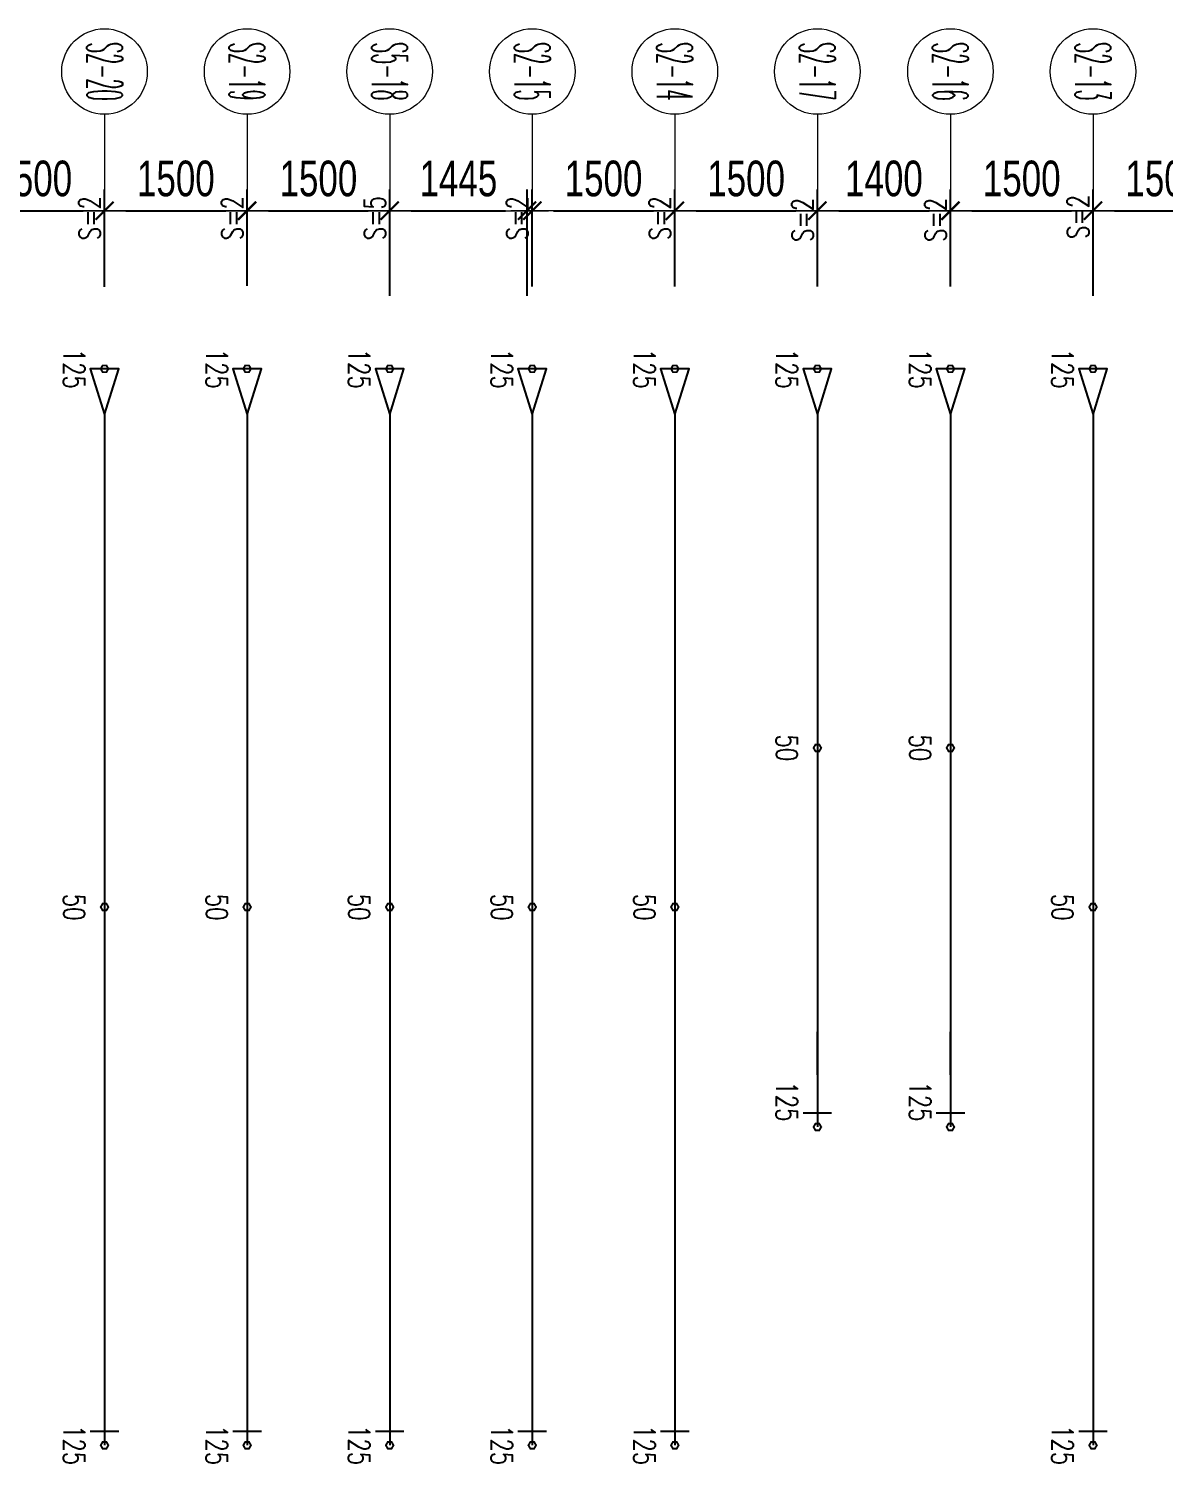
# Model space of a CAD drawing. Header units: millimetres. Extents: x 118516 to 588795, y -24154 to 50684.
# Drawn here: x 546202 to 558150, y 27610 to 42710 of the extents above; entities that cross this region are included whole.
import ezdxf
from ezdxf.enums import TextEntityAlignment as Align

# ---------------------------------------------------------------- set-up
doc = ezdxf.new("R2010")
doc.units = ezdxf.units.MM
doc.layers.get('0').update_dxf_attribs({"lineweight": 20})
doc.layers.get('Defpoints').update_dxf_attribs({"color": 151, "lineweight": 9})
doc.layers.add('ARES_TAG', color=3, linetype='Continuous')
doc.layers.add('NDC_S_TENDON', color=10, linetype='Continuous')
doc.layers.add('Current plane_Column', color=7, linetype='Continuous', true_color=0x4b00ff)
for name, color, linetype, lineweight in [('NDC_S-TENDON', 6, 'Continuous', 35), ('NDC_S_ANNO', 7, 'Continuous', 20), ('NDC_S_DIM', 1, 'Continuous', 15), ('NDC_S_SYMBOL', 1, 'Continuous', 15)]:
    doc.layers.add(name, color=color, linetype=linetype, lineweight=lineweight)
doc.styles.add('ARES_ROMANS_0.36', font='romans.shx', dxfattribs={"width": 0.36, "bigfont": 'vns.shx'})
doc.styles.add('NDC_ANNO', font='', dxfattribs={"width": 0.8})
doc.styles.add('NDC_DIM', font='', dxfattribs={"width": 0.75})
doc.styles.get('NDC_ANNO').set_extended_font_data('Dotum')
doc.styles.get('NDC_DIM').set_extended_font_data('Dotum')
doc.dimstyles.new('NDC_dim_150', dxfattribs={"dimscale": 150, "dimtxt": 2.5, "dimasz": 1.5, "dimexe": 1.5, "dimexo": 2.5, "dimgap": 1, "dimtad": 1, "dimdec": 0, "dimzin": 0, "dimdsep": 46, "dimtxsty": 'NDC_DIM', "dimblk": 'DIMMARK', "dimcen": 0.09, "dimdle": 1.2, "dimclrd": 1, "dimclre": 1, "dimclrt": 3, "dimadec": 0, "dimazin": 0, "dimtfac": 1, "dimtdec": 0, "dimtix": 1, "dimtofl": 0, "dimtmove": 0, "dimatfit": 3, "dimfxl": 8, "dimfxlon": 1, "dimtolj": 1, "dimtzin": 0, "dimarcsym": 0})

# ---------------------------------------------------------------- blocks, each defined once
blk = doc.blocks.new('*U695')
at = {"layer": 'NDC_S_SYMBOL', "color": 3}
blk.add_line((-7323, 0), (-5823, 0), dxfattribs=at)
blk.add_circle((-7773, 0), 450, dxfattribs=at)
at = {"layer": 'NDC_S_TENDON'}
for p, q in [((-3644, 0), (-3144, 0)), ((-3144, 0), (2787, 0)), ((2787, 0), (2336, 0)), ((2336, 0), (3336, 0)), ((3186, -150), (3186, 150))]:
    blk.add_line(p, q, dxfattribs=at)
blk.add_lwpolyline([(-4164, 0), (-4644, 150), (-4644, -150), (-4164, 0), (-3644, 0)], dxfattribs=at)
at = {"layer": 'ARES_TAG', "style": 'ARES_ROMANS_0.36', "width": 0.36}
blk.add_attdef('S3', text='', height=375, dxfattribs=at).set_placement((-7773, 0), align=Align.MIDDLE_CENTER)
blk = doc.blocks.new('*U657')
at = {"layer": 'NDC_S_SYMBOL', "color": 3}
blk.add_line((-7323, 0), (-5823, 0), dxfattribs=at)
blk.add_circle((-7773, 0), 450, dxfattribs=at)
at = {"layer": 'NDC_S_TENDON'}
for p, q in [((-3644, 0), (-3144, 0)), ((-3144, 0), (2787, 0)), ((2787, 0), (5686, 0)), ((5686, 0), (6686, 0)), ((6536, -150), (6536, 150))]:
    blk.add_line(p, q, dxfattribs=at)
blk.add_lwpolyline([(-4164, 0), (-4644, 150), (-4644, -150), (-4164, 0), (-3644, 0)], dxfattribs=at)
at = {"layer": 'ARES_TAG', "style": 'ARES_ROMANS_0.36', "width": 0.36}
blk.add_attdef('S3', text='', height=375, dxfattribs=at).set_placement((-7773, 0), align=Align.MIDDLE_CENTER)
blk = doc.blocks.new('HTB TDY')
at = {"layer": 'NDC_S-TENDON', "linetype": 'Continuous'}
for points, elevation in [([(38290, 29630, 20, 20, 0), (38270, 29665, 20, 20, 0), (38230, 29665, 20, 20, 0), (38210, 29630, 20, 20, 0), (38230, 29595, 20, 20, 0), (38270, 29595, 20, 20, 0)], 3575), ([(38290, 29630, 20, 20, 0), (38270, 29665, 20, 20, 0), (38230, 29665, 20, 20, 0), (38210, 29630, 20, 20, 0), (38230, 29595, 20, 20, 0), (38270, 29595, 20, 20, 0)], 3575), ([(39790, 29630, 20, 20, 0), (39770, 29665, 20, 20, 0), (39730, 29665, 20, 20, 0), (39710, 29630, 20, 20, 0), (39730, 29595, 20, 20, 0), (39770, 29595, 20, 20, 0)], 3575), ([(39790, 29630, 20, 20, 0), (39770, 29665, 20, 20, 0), (39730, 29665, 20, 20, 0), (39710, 29630, 20, 20, 0), (39730, 29595, 20, 20, 0), (39770, 29595, 20, 20, 0)], 3575), ([(41290, 29630, 20, 20, 0), (41270, 29665, 20, 20, 0), (41230, 29665, 20, 20, 0), (41210, 29630, 20, 20, 0), (41230, 29595, 20, 20, 0), (41270, 29595, 20, 20, 0)], 3575), ([(41290, 29630, 20, 20, 0), (41270, 29665, 20, 20, 0), (41230, 29665, 20, 20, 0), (41210, 29630, 20, 20, 0), (41230, 29595, 20, 20, 0), (41270, 29595, 20, 20, 0)], 3575), ([(42790, 29630, 20, 20, 0), (42770, 29665, 20, 20, 0), (42730, 29665, 20, 20, 0), (42710, 29630, 20, 20, 0), (42730, 29595, 20, 20, 0), (42770, 29595, 20, 20, 0)], 3575), ([(42790, 29630, 20, 20, 0), (42770, 29665, 20, 20, 0), (42730, 29665, 20, 20, 0), (42710, 29630, 20, 20, 0), (42730, 29595, 20, 20, 0), (42770, 29595, 20, 20, 0)], 3575), ([(44290, 29630, 20, 20, 0), (44270, 29665, 20, 20, 0), (44230, 29665, 20, 20, 0), (44210, 29630, 20, 20, 0), (44230, 29595, 20, 20, 0), (44270, 29595, 20, 20, 0)], 3575), ([(44290, 29630, 20, 20, 0), (44270, 29665, 20, 20, 0), (44230, 29665, 20, 20, 0), (44210, 29630, 20, 20, 0), (44230, 29595, 20, 20, 0), (44270, 29595, 20, 20, 0)], 3575), ([(45790, 29630, 20, 20, 0), (45770, 29665, 20, 20, 0), (45730, 29665, 20, 20, 0), (45710, 29630, 20, 20, 0), (45730, 29595, 20, 20, 0), (45770, 29595, 20, 20, 0)], 3575), ([(45790, 29630, 20, 20, 0), (45770, 29665, 20, 20, 0), (45730, 29665, 20, 20, 0), (45710, 29630, 20, 20, 0), (45730, 29595, 20, 20, 0), (45770, 29595, 20, 20, 0)], 3575), ([(47190, 29630, 20, 20, 0), (47170, 29665, 20, 20, 0), (47130, 29665, 20, 20, 0), (47110, 29630, 20, 20, 0), (47130, 29595, 20, 20, 0), (47170, 29595, 20, 20, 0)], 3575), ([(47190, 29630, 20, 20, 0), (47170, 29665, 20, 20, 0), (47130, 29665, 20, 20, 0), (47110, 29630, 20, 20, 0), (47130, 29595, 20, 20, 0), (47170, 29595, 20, 20, 0)], 3575), ([(48690, 29630, 20, 20, 0), (48670, 29665, 20, 20, 0), (48630, 29665, 20, 20, 0), (48610, 29630, 20, 20, 0), (48630, 29595, 20, 20, 0), (48670, 29595, 20, 20, 0)], 3575), ([(48690, 29630, 20, 20, 0), (48670, 29665, 20, 20, 0), (48630, 29665, 20, 20, 0), (48610, 29630, 20, 20, 0), (48630, 29595, 20, 20, 0), (48670, 29595, 20, 20, 0)], 3575), ([(45790, 25640, 20, 20, 0), (45770, 25675, 20, 20, 0), (45730, 25675, 20, 20, 0), (45710, 25640, 20, 20, 0), (45730, 25605, 20, 20, 0), (45770, 25605, 20, 20, 0)], 3500), ([(45790, 25640, 20, 20, 0), (45770, 25675, 20, 20, 0), (45730, 25675, 20, 20, 0), (45710, 25640, 20, 20, 0), (45730, 25605, 20, 20, 0), (45770, 25605, 20, 20, 0)], 3500), ([(47190, 25640, 20, 20, 0), (47170, 25675, 20, 20, 0), (47130, 25675, 20, 20, 0), (47110, 25640, 20, 20, 0), (47130, 25605, 20, 20, 0), (47170, 25605, 20, 20, 0)], 3500), ([(47190, 25640, 20, 20, 0), (47170, 25675, 20, 20, 0), (47130, 25675, 20, 20, 0), (47110, 25640, 20, 20, 0), (47130, 25605, 20, 20, 0), (47170, 25605, 20, 20, 0)], 3500), ([(38290, 23965, 20, 20, 0), (38270, 24000, 20, 20, 0), (38230, 24000, 20, 20, 0), (38210, 23965, 20, 20, 0), (38230, 23930, 20, 20, 0), (38270, 23930, 20, 20, 0)], 3500), ([(38290, 23965, 20, 20, 0), (38270, 24000, 20, 20, 0), (38230, 24000, 20, 20, 0), (38210, 23965, 20, 20, 0), (38230, 23930, 20, 20, 0), (38270, 23930, 20, 20, 0)], 3500), ([(39790, 23965, 20, 20, 0), (39770, 24000, 20, 20, 0), (39730, 24000, 20, 20, 0), (39710, 23965, 20, 20, 0), (39730, 23930, 20, 20, 0), (39770, 23930, 20, 20, 0)], 3500), ([(39790, 23965, 20, 20, 0), (39770, 24000, 20, 20, 0), (39730, 24000, 20, 20, 0), (39710, 23965, 20, 20, 0), (39730, 23930, 20, 20, 0), (39770, 23930, 20, 20, 0)], 3500), ([(41290, 23965, 20, 20, 0), (41270, 24000, 20, 20, 0), (41230, 24000, 20, 20, 0), (41210, 23965, 20, 20, 0), (41230, 23930, 20, 20, 0), (41270, 23930, 20, 20, 0)], 3500), ([(41290, 23965, 20, 20, 0), (41270, 24000, 20, 20, 0), (41230, 24000, 20, 20, 0), (41210, 23965, 20, 20, 0), (41230, 23930, 20, 20, 0), (41270, 23930, 20, 20, 0)], 3500), ([(42790, 23965, 20, 20, 0), (42770, 24000, 20, 20, 0), (42730, 24000, 20, 20, 0), (42710, 23965, 20, 20, 0), (42730, 23930, 20, 20, 0), (42770, 23930, 20, 20, 0)], 3500), ([(42790, 23965, 20, 20, 0), (42770, 24000, 20, 20, 0), (42730, 24000, 20, 20, 0), (42710, 23965, 20, 20, 0), (42730, 23930, 20, 20, 0), (42770, 23930, 20, 20, 0)], 3500), ([(44290, 23965, 20, 20, 0), (44270, 24000, 20, 20, 0), (44230, 24000, 20, 20, 0), (44210, 23965, 20, 20, 0), (44230, 23930, 20, 20, 0), (44270, 23930, 20, 20, 0)], 3500), ([(44290, 23965, 20, 20, 0), (44270, 24000, 20, 20, 0), (44230, 24000, 20, 20, 0), (44210, 23965, 20, 20, 0), (44230, 23930, 20, 20, 0), (44270, 23930, 20, 20, 0)], 3500), ([(48690, 23965, 20, 20, 0), (48670, 24000, 20, 20, 0), (48630, 24000, 20, 20, 0), (48610, 23965, 20, 20, 0), (48630, 23930, 20, 20, 0), (48670, 23930, 20, 20, 0)], 3500), ([(48690, 23965, 20, 20, 0), (48670, 24000, 20, 20, 0), (48630, 24000, 20, 20, 0), (48610, 23965, 20, 20, 0), (48630, 23930, 20, 20, 0), (48670, 23930, 20, 20, 0)], 3500), ([(45790, 21650, 20, 20, 0), (45770, 21685, 20, 20, 0), (45730, 21685, 20, 20, 0), (45710, 21650, 20, 20, 0), (45730, 21615, 20, 20, 0), (45770, 21615, 20, 20, 0)], 3575), ([(45790, 21650, 20, 20, 0), (45770, 21685, 20, 20, 0), (45730, 21685, 20, 20, 0), (45710, 21650, 20, 20, 0), (45730, 21615, 20, 20, 0), (45770, 21615, 20, 20, 0)], 3575), ([(47190, 21650, 20, 20, 0), (47170, 21685, 20, 20, 0), (47130, 21685, 20, 20, 0), (47110, 21650, 20, 20, 0), (47130, 21615, 20, 20, 0), (47170, 21615, 20, 20, 0)], 3575), ([(47190, 21650, 20, 20, 0), (47170, 21685, 20, 20, 0), (47130, 21685, 20, 20, 0), (47110, 21650, 20, 20, 0), (47130, 21615, 20, 20, 0), (47170, 21615, 20, 20, 0)], 3575), ([(38290, 18300, 20, 20, 0), (38270, 18335, 20, 20, 0), (38230, 18335, 20, 20, 0), (38210, 18300, 20, 20, 0), (38230, 18265, 20, 20, 0), (38270, 18265, 20, 20, 0)], 3575), ([(38290, 18300, 20, 20, 0), (38270, 18335, 20, 20, 0), (38230, 18335, 20, 20, 0), (38210, 18300, 20, 20, 0), (38230, 18265, 20, 20, 0), (38270, 18265, 20, 20, 0)], 3575), ([(39790, 18300, 20, 20, 0), (39770, 18335, 20, 20, 0), (39730, 18335, 20, 20, 0), (39710, 18300, 20, 20, 0), (39730, 18265, 20, 20, 0), (39770, 18265, 20, 20, 0)], 3575), ([(39790, 18300, 20, 20, 0), (39770, 18335, 20, 20, 0), (39730, 18335, 20, 20, 0), (39710, 18300, 20, 20, 0), (39730, 18265, 20, 20, 0), (39770, 18265, 20, 20, 0)], 3575), ([(41290, 18300, 20, 20, 0), (41270, 18335, 20, 20, 0), (41230, 18335, 20, 20, 0), (41210, 18300, 20, 20, 0), (41230, 18265, 20, 20, 0), (41270, 18265, 20, 20, 0)], 3575), ([(41290, 18300, 20, 20, 0), (41270, 18335, 20, 20, 0), (41230, 18335, 20, 20, 0), (41210, 18300, 20, 20, 0), (41230, 18265, 20, 20, 0), (41270, 18265, 20, 20, 0)], 3575), ([(42790, 18300, 20, 20, 0), (42770, 18335, 20, 20, 0), (42730, 18335, 20, 20, 0), (42710, 18300, 20, 20, 0), (42730, 18265, 20, 20, 0), (42770, 18265, 20, 20, 0)], 3575), ([(42790, 18300, 20, 20, 0), (42770, 18335, 20, 20, 0), (42730, 18335, 20, 20, 0), (42710, 18300, 20, 20, 0), (42730, 18265, 20, 20, 0), (42770, 18265, 20, 20, 0)], 3575), ([(44290, 18300, 20, 20, 0), (44270, 18335, 20, 20, 0), (44230, 18335, 20, 20, 0), (44210, 18300, 20, 20, 0), (44230, 18265, 20, 20, 0), (44270, 18265, 20, 20, 0)], 3575), ([(44290, 18300, 20, 20, 0), (44270, 18335, 20, 20, 0), (44230, 18335, 20, 20, 0), (44210, 18300, 20, 20, 0), (44230, 18265, 20, 20, 0), (44270, 18265, 20, 20, 0)], 3575), ([(48690, 18300, 20, 20, 0), (48670, 18335, 20, 20, 0), (48630, 18335, 20, 20, 0), (48610, 18300, 20, 20, 0), (48630, 18265, 20, 20, 0), (48670, 18265, 20, 20, 0)], 3575), ([(48690, 18300, 20, 20, 0), (48670, 18335, 20, 20, 0), (48630, 18335, 20, 20, 0), (48610, 18300, 20, 20, 0), (48630, 18265, 20, 20, 0), (48670, 18265, 20, 20, 0)], 3575)]:
    blk.add_lwpolyline(points, format="xyseb", close=True, dxfattribs=dict(at, elevation=elevation))
ref = blk.add_blockref('*U657', (38250, 24986, 3575), dxfattribs=dict(rotation=270))
ref.add_attrib('S3', 'S2-20', dxfattribs={"layer": 'ARES_TAG', "height": 375, "rotation": 270, "style": 'ARES_ROMANS_0.36', "width": 0.36}).set_placement((38250, 32760, 3575), align=Align.MIDDLE_CENTER)
ref = blk.add_blockref('*U657', (39750, 24986, 3575), dxfattribs=dict(rotation=270))
ref.add_attrib('S3', 'S2-19', dxfattribs={"layer": 'ARES_TAG', "height": 375, "rotation": 270, "style": 'ARES_ROMANS_0.36', "width": 0.36}).set_placement((39750, 32760, 3575), align=Align.MIDDLE_CENTER)
ref = blk.add_blockref('*U657', (41250, 24986, 3575), dxfattribs=dict(rotation=270))
ref.add_attrib('S3', 'S5-18', dxfattribs={"layer": 'ARES_TAG', "height": 375, "rotation": 270, "style": 'ARES_ROMANS_0.36', "width": 0.36}).set_placement((41250, 32760, 3575), align=Align.MIDDLE_CENTER)
ref = blk.add_blockref('*U657', (42750, 24986, 3575), dxfattribs=dict(rotation=270))
ref.add_attrib('S3', 'S2-15', dxfattribs={"layer": 'ARES_TAG', "height": 375, "rotation": 270, "style": 'ARES_ROMANS_0.36', "width": 0.36}).set_placement((42750, 32760, 3575), align=Align.MIDDLE_CENTER)
ref = blk.add_blockref('*U657', (44250, 24986, 3575), dxfattribs=dict(rotation=270))
ref.add_attrib('S3', 'S2-14', dxfattribs={"layer": 'ARES_TAG', "height": 375, "rotation": 270, "style": 'ARES_ROMANS_0.36', "width": 0.36}).set_placement((44250, 32760, 3575), align=Align.MIDDLE_CENTER)
ref = blk.add_blockref('*U695', (45750, 24986, 3575), dxfattribs=dict(rotation=270))
ref.add_attrib('S3', 'S2-17', dxfattribs={"layer": 'ARES_TAG', "height": 375, "rotation": 270, "style": 'ARES_ROMANS_0.36', "width": 0.36}).set_placement((45750, 32760, 3575), align=Align.MIDDLE_CENTER)
ref = blk.add_blockref('*U695', (47150, 24986, 3575), dxfattribs=dict(rotation=270))
ref.add_attrib('S3', 'S2-16', dxfattribs={"layer": 'ARES_TAG', "height": 375, "rotation": 270, "style": 'ARES_ROMANS_0.36', "width": 0.36}).set_placement((47150, 32760, 3575), align=Align.MIDDLE_CENTER)
ref = blk.add_blockref('*U657', (48650, 24986, 3575), dxfattribs=dict(rotation=270))
ref.add_attrib('S3', 'S2-13', dxfattribs={"layer": 'ARES_TAG', "height": 375, "rotation": 270, "style": 'ARES_ROMANS_0.36', "width": 0.36}).set_placement((48650, 32760, 3575), align=Align.MIDDLE_CENTER)
at = {"layer": 'NDC_S_ANNO', "linetype": 'Continuous', "char_height": 225, "attachment_point": 5, "line_spacing_factor": 0.75, "style": 'NDC_ANNO'}
for s, insert, rotation in [('\\FSTANDARD.shx;S=2', (38093, 31216, 3700), 90), ('\\FSTANDARD.shx;S=2', (39593, 31216, 3700), 90), ('{\\Fstandard|c129;S=\\Fstandard|c0;5}', (41093, 31216, 3700), 90), ('\\FSTANDARD.shx;S=2', (42592, 31216, 3700), 90), ('\\FSTANDARD.shx;S=2', (44092, 31216, 3700), 90), ('\\FSTANDARD.shx;S=2', (45592, 31198, 3700), 90), ('\\FSTANDARD.shx;S=2', (46992, 31198, 3700), 90), ('\\FSTANDARD.shx;S=2', (48492, 31231, 3700), 90), ('\\FSTANDARD.shx;125', (37930, 29630, 3575), 270), ('\\FSTANDARD.shx;125', (39430, 29630, 3575), 270), ('\\FSTANDARD.shx;125', (40930, 29630, 3575), 270), ('\\FSTANDARD.shx;125', (42430, 29630, 3575), 270), ('\\FSTANDARD.shx;125', (43930, 29630, 3575), 270), ('\\FSTANDARD.shx;125', (45430, 29630, 3575), 270), ('\\FSTANDARD.shx;125', (46830, 29630, 3575), 270), ('\\FSTANDARD.shx;125', (48330, 29630, 3575), 270), ('\\FSTANDARD.shx;50', (45430, 25640, 3500), 270), ('\\FSTANDARD.shx;50', (46830, 25640, 3500), 270), ('\\FSTANDARD.shx;50', (37930, 23965, 3500), 270), ('\\FSTANDARD.shx;50', (39430, 23965, 3500), 270), ('\\FSTANDARD.shx;50', (40930, 23965, 3500), 270), ('\\FSTANDARD.shx;50', (42430, 23965, 3500), 270), ('\\FSTANDARD.shx;50', (43930, 23965, 3500), 270), ('\\FSTANDARD.shx;50', (48330, 23965, 3500), 270), ('\\FSTANDARD.shx;125', (45430, 21918, 3575), 270), ('\\FSTANDARD.shx;125', (46830, 21918, 3575), 270), ('\\FSTANDARD.shx;125', (37930, 18300, 3575), 270), ('\\FSTANDARD.shx;125', (39430, 18300, 3575), 270), ('\\FSTANDARD.shx;125', (40930, 18300, 3575), 270), ('\\FSTANDARD.shx;125', (42430, 18300, 3575), 270), ('\\FSTANDARD.shx;125', (43930, 18300, 3575), 270), ('\\FSTANDARD.shx;125', (48330, 18300, 3575), 270)]:
    blk.add_mtext(s, dxfattribs=dict(at, insert=insert, rotation=rotation))
blk = doc.blocks.new('DIMMARK')
at = {"layer": 'NDC_S_DIM', "color": 1}
blk.add_line((-1.5, 0), (1, 0), dxfattribs=at)
at = {"layer": 'NDC_S_DIM', "color": 2, "const_width": 0.1}
blk.add_lwpolyline([(-0.424, -0.424), (0.424, 0.424)], dxfattribs=at)
blk = doc.blocks.new('*D271')
at = {"layer": 'Defpoints', "color": 0, "ltscale": 100, "transparency": 16777216}
for p in [(547000, 40794), (545500, 37424, 3563), (547000, 37313, 3567)]:
    blk.add_point(p, dxfattribs=at)
at = {"layer": 'NDC_S_DIM', "color": 1, "lineweight": -2, "ltscale": 100, "transparency": 16777216}
for p, q in [((545500, 40007), (545500, 41019)), ((547000, 39992), (547000, 41019)), ((545725, 40794), (546775, 40794))]:
    blk.add_line(p, q, dxfattribs=at)
at = {"layer": 'NDC_S_DIM', "color": 1, "lineweight": -2, "ltscale": 100, "transparency": 16777216, "xscale": 225, "yscale": 225, "zscale": 225, "rotation": 180}
blk.add_blockref('DIMMARK', (545500, 40794), dxfattribs=at)
at = {"layer": 'NDC_S_DIM', "color": 1, "lineweight": -2, "ltscale": 100, "transparency": 16777216, "xscale": 225, "yscale": 225, "zscale": 225}
blk.add_blockref('DIMMARK', (547000, 40794), dxfattribs=at)
at = {"layer": 'NDC_S_DIM', "color": 3, "ltscale": 100, "transparency": 16777216, "insert": (546250, 41131), "char_height": 375, "attachment_point": 5, "style": 'NDC_DIM'}
blk.add_mtext('\\A1;1500', dxfattribs=at)
blk = doc.blocks.new('*D272')
at = {"layer": 'Defpoints', "color": 0, "ltscale": 100, "transparency": 16777216}
for p in [(548500, 40794), (547000, 37313, 3567), (548500, 37405, 3568)]:
    blk.add_point(p, dxfattribs=at)
at = {"layer": 'NDC_S_DIM', "color": 1, "lineweight": -2, "ltscale": 100, "transparency": 16777216}
for p, q in [((547000, 39992), (547000, 41019)), ((548500, 40005), (548500, 41019)), ((547225, 40794), (548275, 40794))]:
    blk.add_line(p, q, dxfattribs=at)
at = {"layer": 'NDC_S_DIM', "color": 1, "lineweight": -2, "ltscale": 100, "transparency": 16777216, "xscale": 225, "yscale": 225, "zscale": 225, "rotation": 180}
blk.add_blockref('DIMMARK', (547000, 40794), dxfattribs=at)
at = {"layer": 'NDC_S_DIM', "color": 1, "lineweight": -2, "ltscale": 100, "transparency": 16777216, "xscale": 225, "yscale": 225, "zscale": 225}
blk.add_blockref('DIMMARK', (548500, 40794), dxfattribs=at)
at = {"layer": 'NDC_S_DIM', "color": 3, "ltscale": 100, "transparency": 16777216, "insert": (547750, 41131), "char_height": 375, "attachment_point": 5, "style": 'NDC_DIM'}
blk.add_mtext('\\A1;1500', dxfattribs=at)
blk = doc.blocks.new('*D273')
at = {"layer": 'Defpoints', "color": 0, "ltscale": 100, "transparency": 16777216}
for p in [(550000, 40794), (548500, 37405, 3568), (550000, 37359, 2875)]:
    blk.add_point(p, dxfattribs=at)
at = {"layer": 'NDC_S_DIM', "color": 1, "lineweight": -2, "ltscale": 100, "transparency": 16777216}
for p, q in [((548500, 40005), (548500, 41019)), ((550000, 39898), (550000, 41019)), ((548725, 40794), (549775, 40794))]:
    blk.add_line(p, q, dxfattribs=at)
at = {"layer": 'NDC_S_DIM', "color": 1, "lineweight": -2, "ltscale": 100, "transparency": 16777216, "xscale": 225, "yscale": 225, "zscale": 225, "rotation": 180}
blk.add_blockref('DIMMARK', (548500, 40794), dxfattribs=at)
at = {"layer": 'NDC_S_DIM', "color": 1, "lineweight": -2, "ltscale": 100, "transparency": 16777216, "xscale": 225, "yscale": 225, "zscale": 225}
blk.add_blockref('DIMMARK', (550000, 40794), dxfattribs=at)
at = {"layer": 'NDC_S_DIM', "color": 3, "ltscale": 100, "transparency": 16777216, "insert": (549250, 41131), "char_height": 375, "attachment_point": 5, "style": 'NDC_DIM'}
blk.add_mtext('\\A1;1500', dxfattribs=at)
blk = doc.blocks.new('*D274')
at = {"layer": 'Defpoints', "color": 0, "ltscale": 100, "transparency": 16777216}
for p in [(551445, 40794), (550000, 37359, 2875), (551445, 37359, 2875)]:
    blk.add_point(p, dxfattribs=at)
at = {"layer": 'NDC_S_DIM', "color": 1, "lineweight": -2, "ltscale": 100, "transparency": 16777216}
for p, q in [((550000, 39898), (550000, 41019)), ((551445, 39898), (551445, 41019)), ((550225, 40794), (551220, 40794))]:
    blk.add_line(p, q, dxfattribs=at)
at = {"layer": 'NDC_S_DIM', "color": 1, "lineweight": -2, "ltscale": 100, "transparency": 16777216, "xscale": 225, "yscale": 225, "zscale": 225, "rotation": 180}
blk.add_blockref('DIMMARK', (550000, 40794), dxfattribs=at)
at = {"layer": 'NDC_S_DIM', "color": 1, "lineweight": -2, "ltscale": 100, "transparency": 16777216, "xscale": 225, "yscale": 225, "zscale": 225}
blk.add_blockref('DIMMARK', (551445, 40794), dxfattribs=at)
at = {"layer": 'NDC_S_DIM', "color": 3, "ltscale": 100, "transparency": 16777216, "insert": (550723, 41131), "char_height": 375, "attachment_point": 5, "style": 'NDC_DIM'}
blk.add_mtext('\\A1;1445', dxfattribs=at)
blk = doc.blocks.new('*D275')
at = {"layer": 'Defpoints', "color": 0, "ltscale": 100, "transparency": 16777216}
for p in [(553000, 40794), (551500, 37350, 3568), (553000, 37350, 3568)]:
    blk.add_point(p, dxfattribs=at)
at = {"layer": 'NDC_S_DIM', "color": 1, "lineweight": -2, "ltscale": 100, "transparency": 16777216}
for p, q in [((551500, 39997), (551500, 41019)), ((553000, 39997), (553000, 41019)), ((551725, 40794), (552775, 40794))]:
    blk.add_line(p, q, dxfattribs=at)
at = {"layer": 'NDC_S_DIM', "color": 1, "lineweight": -2, "ltscale": 100, "transparency": 16777216, "xscale": 225, "yscale": 225, "zscale": 225, "rotation": 180}
blk.add_blockref('DIMMARK', (551500, 40794), dxfattribs=at)
at = {"layer": 'NDC_S_DIM', "color": 1, "lineweight": -2, "ltscale": 100, "transparency": 16777216, "xscale": 225, "yscale": 225, "zscale": 225}
blk.add_blockref('DIMMARK', (553000, 40794), dxfattribs=at)
at = {"layer": 'NDC_S_DIM', "color": 3, "ltscale": 100, "transparency": 16777216, "insert": (552250, 41131), "char_height": 375, "attachment_point": 5, "style": 'NDC_DIM'}
blk.add_mtext('\\A1;1500', dxfattribs=at)
blk = doc.blocks.new('*D276')
at = {"layer": 'Defpoints', "color": 0, "ltscale": 100, "transparency": 16777216}
for p in [(554500, 40794), (553000, 37350, 3568), (554500, 37346, 3562)]:
    blk.add_point(p, dxfattribs=at)
at = {"layer": 'NDC_S_DIM', "color": 1, "lineweight": -2, "ltscale": 100, "transparency": 16777216}
for p, q in [((553000, 39997), (553000, 41019)), ((554500, 39996), (554500, 41019)), ((553225, 40794), (554275, 40794))]:
    blk.add_line(p, q, dxfattribs=at)
at = {"layer": 'NDC_S_DIM', "color": 1, "lineweight": -2, "ltscale": 100, "transparency": 16777216, "xscale": 225, "yscale": 225, "zscale": 225, "rotation": 180}
blk.add_blockref('DIMMARK', (553000, 40794), dxfattribs=at)
at = {"layer": 'NDC_S_DIM', "color": 1, "lineweight": -2, "ltscale": 100, "transparency": 16777216, "xscale": 225, "yscale": 225, "zscale": 225}
blk.add_blockref('DIMMARK', (554500, 40794), dxfattribs=at)
at = {"layer": 'NDC_S_DIM', "color": 3, "ltscale": 100, "transparency": 16777216, "insert": (553750, 41131), "char_height": 375, "attachment_point": 5, "style": 'NDC_DIM'}
blk.add_mtext('\\A1;1500', dxfattribs=at)
blk = doc.blocks.new('*D277')
at = {"layer": 'Defpoints', "color": 0, "ltscale": 100, "transparency": 16777216}
for p in [(555900, 40794), (554500, 37346, 3562), (555900, 37360, 3562)]:
    blk.add_point(p, dxfattribs=at)
at = {"layer": 'NDC_S_DIM', "color": 1, "lineweight": -2, "ltscale": 100, "transparency": 16777216}
for p, q in [((554500, 39996), (554500, 41019)), ((555900, 39998), (555900, 41019)), ((554725, 40794), (555675, 40794))]:
    blk.add_line(p, q, dxfattribs=at)
at = {"layer": 'NDC_S_DIM', "color": 1, "lineweight": -2, "ltscale": 100, "transparency": 16777216, "xscale": 225, "yscale": 225, "zscale": 225, "rotation": 180}
blk.add_blockref('DIMMARK', (554500, 40794), dxfattribs=at)
at = {"layer": 'NDC_S_DIM', "color": 1, "lineweight": -2, "ltscale": 100, "transparency": 16777216, "xscale": 225, "yscale": 225, "zscale": 225}
blk.add_blockref('DIMMARK', (555900, 40794), dxfattribs=at)
at = {"layer": 'NDC_S_DIM', "color": 3, "ltscale": 100, "transparency": 16777216, "insert": (555200, 41131), "char_height": 375, "attachment_point": 5, "style": 'NDC_DIM'}
blk.add_mtext('\\A1;1400', dxfattribs=at)
blk = doc.blocks.new('*D278')
at = {"layer": 'Defpoints', "color": 0, "ltscale": 100, "transparency": 16777216}
for p in [(557400, 40794), (555900, 37360, 3562), (557400, 37359, 2875)]:
    blk.add_point(p, dxfattribs=at)
at = {"layer": 'NDC_S_DIM', "color": 1, "lineweight": -2, "ltscale": 100, "transparency": 16777216}
for p, q in [((555900, 39998), (555900, 41019)), ((557400, 39898), (557400, 41019)), ((556125, 40794), (557175, 40794))]:
    blk.add_line(p, q, dxfattribs=at)
at = {"layer": 'NDC_S_DIM', "color": 1, "lineweight": -2, "ltscale": 100, "transparency": 16777216, "xscale": 225, "yscale": 225, "zscale": 225, "rotation": 180}
blk.add_blockref('DIMMARK', (555900, 40794), dxfattribs=at)
at = {"layer": 'NDC_S_DIM', "color": 1, "lineweight": -2, "ltscale": 100, "transparency": 16777216, "xscale": 225, "yscale": 225, "zscale": 225}
blk.add_blockref('DIMMARK', (557400, 40794), dxfattribs=at)
at = {"layer": 'NDC_S_DIM', "color": 3, "ltscale": 100, "transparency": 16777216, "insert": (556650, 41131), "char_height": 375, "attachment_point": 5, "style": 'NDC_DIM'}
blk.add_mtext('\\A1;1500', dxfattribs=at)
blk = doc.blocks.new('*D279')
at = {"layer": 'Defpoints', "color": 0, "ltscale": 100, "transparency": 16777216}
for p in [(558900, 40794), (558900, 37453, 3569), (557400, 37359, 2875)]:
    blk.add_point(p, dxfattribs=at)
at = {"layer": 'NDC_S_DIM', "color": 1, "lineweight": -2, "ltscale": 100, "transparency": 16777216}
for p, q in [((557400, 39898), (557400, 41019)), ((558900, 40012), (558900, 41019)), ((557625, 40794), (558675, 40794))]:
    blk.add_line(p, q, dxfattribs=at)
at = {"layer": 'NDC_S_DIM', "color": 1, "lineweight": -2, "ltscale": 100, "transparency": 16777216, "xscale": 225, "yscale": 225, "zscale": 225, "rotation": 180}
blk.add_blockref('DIMMARK', (557400, 40794), dxfattribs=at)
at = {"layer": 'NDC_S_DIM', "color": 1, "lineweight": -2, "ltscale": 100, "transparency": 16777216, "xscale": 225, "yscale": 225, "zscale": 225}
blk.add_blockref('DIMMARK', (558900, 40794), dxfattribs=at)
at = {"layer": 'NDC_S_DIM', "color": 3, "ltscale": 100, "transparency": 16777216, "insert": (558150, 41131), "char_height": 375, "attachment_point": 5, "style": 'NDC_DIM'}
blk.add_mtext('\\A1;1500', dxfattribs=at)

msp = doc.modelspace()

# ---------------------------------------------------------------- block references
at = {"layer": 'Current plane_Column'}
msp.add_blockref('HTB TDY', (508750, 9500), dxfattribs=at)

# ---------------------------------------------------------------- dimensions: what is measured, and where the dimension line sits
at = {"layer": 'NDC_S_DIM', "ltscale": 100}
for base, p1, p2, picture, middle in [((547000, 40793.7), (545500, 37424.4, 3563.2), (547000, 37312.7, 3567.2), '*D271', (546250, 41131.5)), ((548500, 40793.7), (547000, 37312.7, 3567.2), (548500, 37405.5, 3568.4), '*D272', (547750, 41131.5)), ((550000, 40793.7), (548500, 37405.5, 3568.4), (550000, 37359, 2875), '*D273', (549250, 41131.5)), ((551445, 40793.7), (550000, 37359, 2875), (551445, 37359, 2875), '*D274', (550722.5, 41131.5)), ((553000, 40793.7), (551500, 37349.8, 3567.7), (553000, 37349.8, 3567.7), '*D275', (552250, 41131.5)), ((554500, 40793.7), (553000, 37349.8, 3567.7), (554500, 37346.1, 3561.8), '*D276', (553750, 41131.5)), ((555900, 40793.7), (554500, 37346.1, 3561.8), (555900, 37360, 3562), '*D277', (555200, 41131.5)), ((557400, 40793.7), (555900, 37360, 3562), (557400, 37359, 2875), '*D278', (556650, 41131.5)), ((558900, 40793.7), (557400, 37359, 2875), (558900, 37452.8, 3569.1), '*D279', (558150, 41131.5))]:
    dim = msp.add_linear_dim(base=base, p1=p1, p2=p2, dimstyle='NDC_dim_150', override={"dimtmove": 1}, dxfattribs=at)
    dim.commit()
    dim.dimension.update_dxf_attribs({"geometry": picture, "text_midpoint": middle})

doc.saveas('drawing.dxf')
